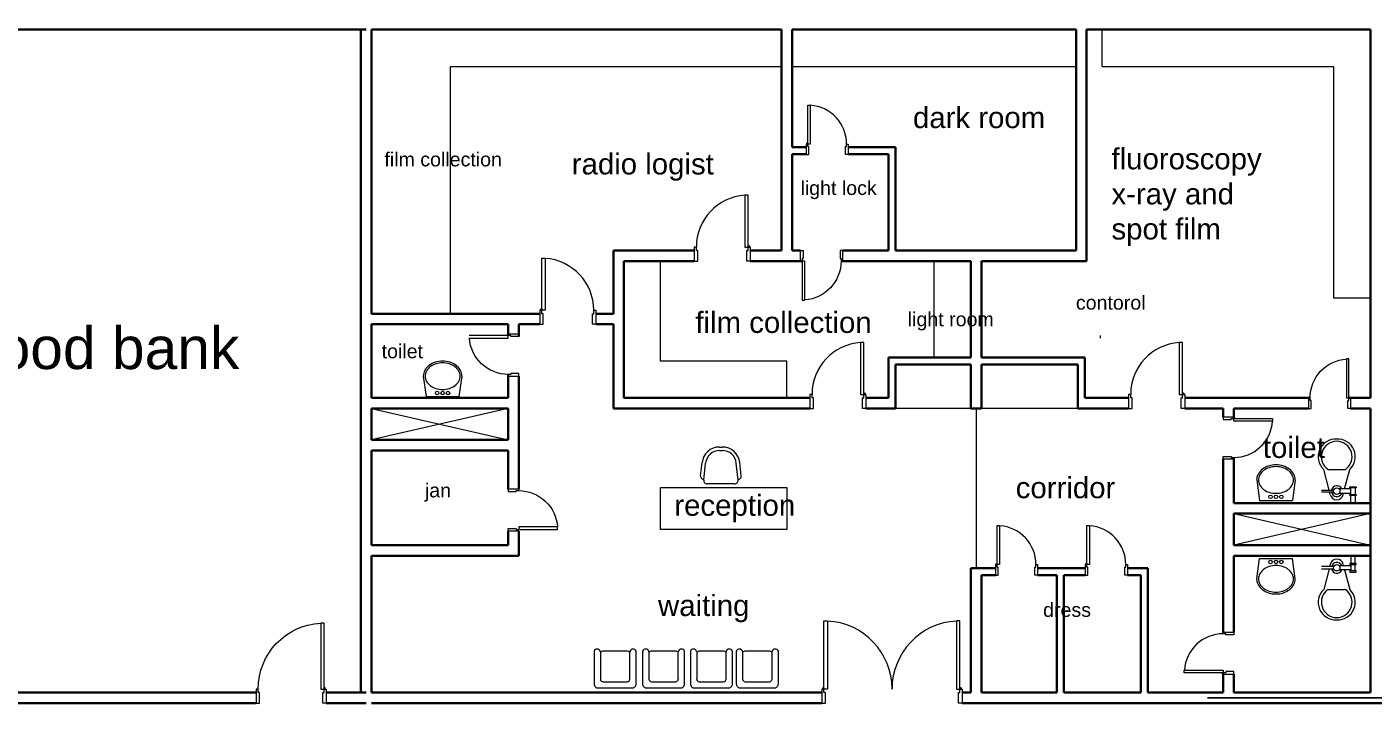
# Model space of a CAD drawing. Extents: x -59 to 582, y -1177 to 100.
# Drawn here: x 260.56 to 279.76, y -30.78 to -21.07 of the extents above; entities that cross this region are included whole.
import ezdxf

# ---------------------------------------------------------------- set-up
doc = ezdxf.new("R2010")
doc.units = 0
doc.header["$LTSCALE"] = 0.15
doc.layers.add('0 sockets', color=252, linetype='Continuous')
doc.layers.add('d1', color=252, linetype='Continuous')
for name, color, linetype, lineweight in [('anal', 252, 'Continuous', 20), ('DOOR', 252, 'Continuous', 20), ('FIXT', 252, 'Continuous', 9), ('FUR', 252, 'Continuous', 9), ('wall', 252, 'Continuous', 30), ('WC', 252, 'Continuous', 9)]:
    doc.layers.add(name, color=color, linetype=linetype, lineweight=lineweight)

# ---------------------------------------------------------------- blocks, each defined once
blk = doc.blocks.new('D100')
at = {"layer": 'DOOR'}
for points in [[(0.03, 0.2), (0.03, 1.14), (0.078, 1.14), (0.078, 0.2)], [(0.03, 0.2), (0, 0.2), (0, 0), (0.05, 0), (0.05, 0.15), (0.03, 0.15)], [(0.97, 0.2), (1, 0.2), (1, 0), (0.95, 0), (0.95, 0.15), (0.97, 0.15)]]:
    blk.add_lwpolyline(points, close=True, dxfattribs=at)
blk.add_circle((0.02, 0.21), 0.01, dxfattribs=at)
blk.add_arc((0.029, 0.2), 0.941, 0.0029, 86.9663, dxfattribs=at)
blk = doc.blocks.new('ARCH')
at = {"layer": 'anal'}
for p, q in [((75.9, 367.2), (75.9, 367.725)), ((66.6, 363.675), (66.6, 367.2)), ((66.6, 367.2), (71.325, 367.2)), ((71.475, 367.2), (75.525, 367.2)), ((75.9, 367.2), (79.2, 367.2)), ((79.2, 367.2), (79.2, 363.9)), ((73.5, 363.05), (73.5, 364.425)), ((79.2, 363.9), (79.725, 363.9)), ((65.475, 362.325), (67.425, 361.875)), ((67.425, 362.325), (65.475, 361.875)), ((74.1, 362.325), (74.1, 360.05)), ((69.6, 361.2), (71.4, 361.2)), ((69.6, 360.6), (69.6, 361.2)), ((71.4, 361.2), (71.4, 360.6)), ((77.775, 360.825), (79.725, 360.375)), ((79.725, 360.825), (77.775, 360.375)), ((71.4, 360.6), (69.6, 360.6)), ((77.4, 358.2), (82.2, 358.2)), ((82.2, 358.2), (77.4, 358.2))]:
    blk.add_line(p, q, dxfattribs=at)
at = {"layer": 'DOOR'}
for p, q in [((71.697, 366.648), (71.733, 366.648)), ((71.697, 366.093), (71.697, 366.648)), ((71.733, 366.648), (71.733, 366.093)), ((71.674, 366.093), (71.674, 365.943)), ((71.697, 366.093), (71.674, 366.093)), ((71.697, 366.056), (71.697, 366.093)), ((71.733, 366.093), (71.697, 366.093)), ((71.712, 366.056), (71.697, 366.056)), ((71.712, 365.943), (71.712, 366.056)), ((72.237, 366.056), (72.252, 366.056)), ((72.237, 365.943), (72.237, 366.056)), ((72.252, 366.056), (72.252, 366.093)), ((72.252, 366.093), (72.274, 366.093)), ((72.274, 366.093), (72.274, 365.943)), ((71.674, 365.943), (71.712, 365.943)), ((72.274, 365.943), (72.237, 365.943)), ((71.597, 364.575), (71.634, 364.575)), ((71.597, 364.425), (71.597, 364.575)), ((71.634, 364.575), (71.634, 364.463)), ((72.159, 364.575), (72.159, 364.463)), ((72.197, 364.575), (72.159, 364.575)), ((72.197, 364.425), (72.197, 364.575)), ((71.619, 364.425), (71.597, 364.425)), ((71.619, 364.463), (71.619, 364.425)), ((71.634, 364.463), (71.619, 364.463)), ((71.619, 364.425), (71.619, 363.87)), ((71.655, 364.425), (71.619, 364.425)), ((71.655, 363.87), (71.655, 364.425)), ((72.159, 364.463), (72.174, 364.463)), ((72.174, 364.463), (72.174, 364.425)), ((72.174, 364.425), (72.197, 364.425)), ((71.619, 363.87), (71.655, 363.87)), ((67.425, 363.364), (66.87, 363.364)), ((66.87, 363.328), (67.425, 363.328)), ((67.425, 363.364), (67.425, 363.386)), ((67.425, 363.386), (67.575, 363.386)), ((67.462, 363.364), (67.425, 363.364)), ((67.425, 363.328), (67.425, 363.364)), ((67.462, 363.349), (67.462, 363.364)), ((67.575, 363.349), (67.462, 363.349)), ((67.575, 363.386), (67.575, 363.349)), ((75.87, 363.364), (75.87, 363.328)), ((79.383, 363.03), (79.383, 362.475)), ((79.419, 363.03), (79.383, 363.03)), ((79.419, 362.475), (79.419, 363.03)), ((67.462, 362.809), (67.425, 362.809)), ((67.425, 362.809), (67.425, 362.786)), ((67.425, 362.786), (67.575, 362.786)), ((67.462, 362.824), (67.462, 362.809)), ((67.575, 362.824), (67.462, 362.824)), ((67.575, 362.786), (67.575, 362.824)), ((78.841, 362.475), (78.841, 362.325)), ((78.864, 362.475), (78.841, 362.475)), ((78.864, 362.437), (78.864, 362.475)), ((78.879, 362.437), (78.864, 362.437)), ((78.879, 362.325), (78.879, 362.437)), ((79.383, 362.475), (79.419, 362.475)), ((79.404, 362.437), (79.419, 362.437)), ((79.404, 362.325), (79.404, 362.437)), ((79.419, 362.437), (79.419, 362.475)), ((79.419, 362.475), (79.441, 362.475)), ((79.441, 362.475), (79.441, 362.325)), ((77.625, 362.202), (77.625, 362.165)), ((77.775, 362.202), (77.625, 362.202)), ((77.737, 362.18), (77.775, 362.18)), ((77.737, 362.165), (77.737, 362.18)), ((77.775, 362.18), (77.775, 362.202)), ((77.775, 362.143), (77.775, 362.18)), ((77.775, 362.18), (78.33, 362.18)), ((78.33, 362.18), (78.33, 362.143)), ((78.841, 362.325), (78.879, 362.325)), ((79.441, 362.325), (79.404, 362.325)), ((77.625, 362.165), (77.737, 362.165)), ((78.33, 362.143), (77.775, 362.143)), ((77.625, 361.64), (77.737, 361.64)), ((77.625, 361.602), (77.625, 361.64)), ((77.775, 361.602), (77.625, 361.602)), ((77.737, 361.64), (77.737, 361.625)), ((77.737, 361.625), (77.775, 361.625)), ((77.775, 361.625), (77.775, 361.602)), ((67.425, 361.176), (67.425, 361.139)), ((67.575, 361.176), (67.425, 361.176)), ((67.425, 361.139), (67.537, 361.139)), ((67.537, 361.154), (67.575, 361.154)), ((67.537, 361.139), (67.537, 361.154)), ((67.575, 361.154), (67.575, 361.176)), ((67.575, 360.635), (67.575, 360.599)), ((68.13, 360.635), (67.575, 360.635)), ((68.13, 360.599), (68.13, 360.635)), ((74.399, 360.655), (74.435, 360.655)), ((74.399, 360.1), (74.399, 360.655)), ((74.435, 360.655), (74.435, 360.1)), ((75.68, 360.655), (75.716, 360.655)), ((75.68, 360.1), (75.68, 360.655)), ((75.716, 360.655), (75.716, 360.1)), ((67.425, 360.576), (67.425, 360.614)), ((67.425, 360.614), (67.537, 360.614)), ((67.575, 360.576), (67.425, 360.576)), ((67.537, 360.614), (67.537, 360.599)), ((67.537, 360.599), (67.575, 360.599)), ((67.575, 360.599), (68.13, 360.599)), ((67.575, 360.599), (67.575, 360.591)), ((74.376, 360.1), (74.376, 359.95)), ((74.399, 360.1), (74.376, 360.1)), ((74.399, 360.062), (74.399, 360.1)), ((74.435, 360.1), (74.399, 360.1)), ((74.414, 360.062), (74.399, 360.062)), ((74.414, 359.95), (74.414, 360.062)), ((74.939, 360.062), (74.954, 360.062)), ((74.939, 359.95), (74.939, 360.062)), ((74.954, 360.062), (74.954, 360.1)), ((74.954, 360.1), (74.976, 360.1)), ((74.976, 360.1), (74.976, 359.95)), ((75.657, 360.1), (75.657, 359.95)), ((75.68, 360.1), (75.657, 360.1)), ((75.68, 360.062), (75.68, 360.1)), ((75.716, 360.1), (75.68, 360.1)), ((75.695, 360.062), (75.68, 360.062)), ((75.695, 359.95), (75.695, 360.062)), ((76.22, 360.062), (76.235, 360.062)), ((76.22, 359.95), (76.22, 360.062)), ((76.235, 360.062), (76.235, 360.1)), ((76.235, 360.1), (76.257, 360.1)), ((76.257, 360.1), (76.257, 359.95)), ((74.376, 359.95), (74.414, 359.95)), ((74.976, 359.95), (74.939, 359.95)), ((75.657, 359.95), (75.695, 359.95)), ((76.257, 359.95), (76.22, 359.95)), ((77.625, 359.135), (77.775, 359.135)), ((77.625, 359.113), (77.625, 359.135)), ((77.662, 359.113), (77.625, 359.113)), ((77.662, 359.098), (77.662, 359.113)), ((77.775, 359.098), (77.662, 359.098)), ((77.775, 359.135), (77.775, 359.098)), ((77.07, 358.594), (77.625, 358.594)), ((77.07, 358.558), (77.07, 358.594)), ((77.625, 358.558), (77.07, 358.558)), ((77.625, 358.594), (77.625, 358.558)), ((77.662, 358.558), (77.625, 358.558)), ((77.625, 358.558), (77.625, 358.535)), ((77.625, 358.535), (77.775, 358.535)), ((77.662, 358.573), (77.662, 358.558)), ((77.775, 358.573), (77.662, 358.573)), ((77.775, 358.535), (77.775, 358.573))]:
    blk.add_line(p, q, dxfattribs=at)
for points in [[(70.849, 364.625), (70.849, 365.365), (70.801, 365.365), (70.801, 364.625)], [(70.109, 364.625), (70.079, 364.625), (70.079, 364.425), (70.129, 364.425), (70.129, 364.575), (70.109, 364.575)], [(70.849, 364.625), (70.879, 364.625), (70.879, 364.425), (70.829, 364.425), (70.829, 364.575), (70.849, 364.575)], [(67.906, 363.725), (67.906, 364.465), (67.954, 364.465), (67.954, 363.725)], [(67.906, 363.725), (67.876, 363.725), (67.876, 363.525), (67.926, 363.525), (67.926, 363.675), (67.906, 363.675)], [(68.646, 363.725), (68.676, 363.725), (68.676, 363.525), (68.626, 363.525), (68.626, 363.675), (68.646, 363.675)], [(72.499, 362.525), (72.499, 363.265), (72.451, 363.265), (72.451, 362.525)], [(77.045, 362.525), (77.045, 363.265), (76.997, 363.265), (76.997, 362.525)], [(71.759, 362.525), (71.729, 362.525), (71.729, 362.325), (71.779, 362.325), (71.779, 362.475), (71.759, 362.475)], [(72.499, 362.525), (72.529, 362.525), (72.529, 362.325), (72.479, 362.325), (72.479, 362.475), (72.499, 362.475)], [(76.305, 362.525), (76.275, 362.525), (76.275, 362.325), (76.325, 362.325), (76.325, 362.475), (76.305, 362.475)], [(77.045, 362.525), (77.075, 362.525), (77.075, 362.325), (77.025, 362.325), (77.025, 362.475), (77.045, 362.475)], [(71.929, 358.325), (71.929, 359.295), (71.979, 359.295), (71.979, 358.325)], [(73.869, 358.325), (73.869, 359.295), (73.819, 359.295), (73.819, 358.325)], [(71.929, 358.325), (71.899, 358.325), (71.899, 358.125), (71.949, 358.125), (71.949, 358.275), (71.929, 358.275)], [(73.869, 358.325), (73.899, 358.325), (73.899, 358.125), (73.849, 358.125), (73.849, 358.275), (73.869, 358.275)]]:
    blk.add_lwpolyline(points, close=True, dxfattribs=at)
for centre in [(70.859, 364.635), (67.896, 363.735), (72.509, 362.535), (77.055, 362.535), (71.919, 358.335), (73.879, 358.335)]:
    blk.add_circle(centre, 0.01, dxfattribs=at)
for centre, radius, start, end in [((70.849, 364.625), 0.74, 93.7231, 180), ((67.906, 363.725), 0.74, 0, 86.2769), ((72.499, 362.525), 0.74, 93.7231, 180), ((77.045, 362.525), 0.74, 93.7231, 180), ((71.929, 358.325), 0.971, 0, 87.0492), ((73.871, 358.325), 0.971, 92.9508, 180)]:
    blk.add_arc(centre, radius, start, end, dxfattribs=at)
for centre, major_axis, start_param, end_param in [((71.697, 366.093), (0.392, 0.392), 5.497787, 7.003603), ((71.689, 366.101), (0.0053, 0.0053), 5.497787, 11.780972), ((77.782, 362.187), (0.0053, 0.0053), 3.926991, 10.210176), ((77.775, 362.18), (-0.392, 0.392), 2.356194, 3.86201), ((74.399, 360.1), (-0.392, 0.392), 3.926991, 5.432806), ((75.68, 360.1), (-0.392, 0.392), 3.926991, 5.432806), ((74.391, 360.107), (0.0053, 0.0053), 5.497787, 11.780972), ((75.672, 360.107), (0.0053, 0.0053), 5.497787, 11.780972), ((77.625, 358.558), (-0.392, 0.392), -0.785398, 0.720417), ((77.617, 358.55), (0.0053, 0.0053), 0.785398, 7.068583)]:
    blk.add_ellipse(centre, major_axis=major_axis, ratio=1, start_param=start_param, end_param=end_param, dxfattribs=at)
at = {"layer": 'DOOR', "extrusion": (0, 0, -1)}
for centre, major_axis, start_param, end_param in [((71.612, 364.418), (-0.0053, 0.0053), 2.356194490190417, 8.639379797370003), ((71.619, 364.425), (-0.392, 0.392), 2.356194, 3.86201), ((67.425, 363.364), (0.392, 0.392), 2.356194, 3.86201), ((67.417, 363.371), (-0.0053, 0.0053), 3.926991, 10.210176), ((79.419, 362.475), (-0.392, 0.392), 5.497787, 7.003603), ((79.426, 362.482), (-0.0053, 0.0053), 5.497787, 11.780972), ((67.575, 360.599), (0.392, 0.392), -0.785398, 0.720417), ((67.582, 360.591), (-0.0053, 0.0053), 5.497787, 7.068583)]:
    blk.add_ellipse(centre, major_axis=major_axis, ratio=1, start_param=start_param, end_param=end_param, dxfattribs=at)
at = {"layer": 'FIXT'}
for p, q in [((69.6, 363), (69.6, 364.425)), ((71.4, 363), (69.6, 363)), ((71.4, 362.475), (71.4, 363)), ((66.214, 362.785), (66.255, 362.494)), ((66.764, 362.785), (66.723, 362.494)), ((66.255, 362.494), (66.723, 362.494)), ((75.55, 362.325), (72.95, 362.325)), ((78.102, 361.305), (78.143, 361.014)), ((78.652, 361.305), (78.611, 361.014)), ((78.143, 361.014), (78.611, 361.014)), ((78.102, 359.895), (78.143, 360.186)), ((78.143, 360.186), (78.611, 360.186)), ((78.652, 359.895), (78.611, 360.186))]:
    blk.add_line(p, q, dxfattribs=at)
for centre in [(66.412, 362.544), (66.489, 362.544), (66.567, 362.544), (78.299, 361.064), (78.377, 361.064), (78.454, 361.064), (78.299, 360.136), (78.377, 360.136), (78.454, 360.136)]:
    blk.add_circle(centre, 0.025, dxfattribs=at)
for centre, radius, start, end in [((66.435, 362.758), 0.228, 127.2098, 151.387), ((66.468, 362.714), 0.282, 107.4592, 127.2098), ((66.468, 362.714), 0.257, 107.4592, 127.2098), ((66.489, 362.647), 0.353, 90, 107.4592), ((66.489, 362.647), 0.328, 90, 107.4592), ((66.489, 362.647), 0.353, 72.5408, 90), ((66.489, 362.647), 0.328, 72.5408, 90), ((66.511, 362.714), 0.257, 52.7902, 72.5408), ((66.511, 362.714), 0.282, 52.7902, 72.5408), ((66.543, 362.758), 0.228, 28.613, 52.7902), ((66.385, 362.785), 0.171, 151.387, 180), ((66.385, 362.785), 0.146, 151.387, 180), ((66.385, 362.785), 0.146, 180, 208.613), ((66.435, 362.758), 0.203, 127.2098, 151.387), ((66.543, 362.758), 0.203, 28.613, 52.7902), ((66.594, 362.785), 0.146, 0, 28.613), ((66.594, 362.785), 0.146, 331.387, 360), ((66.594, 362.785), 0.171, 0, 28.613), ((66.435, 362.812), 0.203, 208.613, 232.7902), ((66.468, 362.855), 0.257, 232.7902, 252.5408), ((66.489, 362.923), 0.328, 252.5408, 270), ((66.489, 362.923), 0.328, 270, 287.4592), ((66.511, 362.855), 0.257, 287.4592, 307.2098), ((66.543, 362.812), 0.203, 307.2098, 331.387), ((78.323, 361.278), 0.228, 127.2098, 151.387), ((78.323, 361.278), 0.203, 127.2098, 151.387), ((78.355, 361.234), 0.282, 107.4592, 127.2098), ((78.355, 361.234), 0.257, 107.4592, 127.2098), ((78.377, 361.167), 0.353, 90, 107.4592), ((78.377, 361.167), 0.328, 90, 107.4592), ((78.377, 361.167), 0.353, 72.5408, 90), ((78.377, 361.167), 0.328, 72.5408, 90), ((78.398, 361.234), 0.257, 52.7902, 72.5408), ((78.398, 361.234), 0.282, 52.7902, 72.5408), ((78.431, 361.278), 0.203, 28.613, 52.7902), ((78.431, 361.278), 0.228, 28.613, 52.7902), ((78.272, 361.305), 0.171, 151.387, 180), ((78.272, 361.305), 0.146, 151.387, 180), ((78.272, 361.305), 0.146, 180, 208.613), ((78.323, 361.332), 0.203, 208.613, 232.7902), ((78.431, 361.332), 0.203, 307.2098, 331.387), ((78.481, 361.305), 0.146, 0, 28.613), ((78.481, 361.305), 0.146, 331.387, 360), ((78.481, 361.305), 0.171, 0, 28.613), ((78.355, 361.375), 0.257, 232.7902, 252.5408), ((78.377, 361.443), 0.328, 252.5408, 270), ((78.377, 361.443), 0.328, 270, 287.4592), ((78.398, 361.375), 0.257, 287.4592, 307.2098), ((78.355, 359.825), 0.257, 107.4592, 127.2098), ((78.377, 359.757), 0.328, 90, 107.4592), ((78.377, 359.757), 0.328, 72.5408, 90), ((78.398, 359.825), 0.257, 52.7902, 72.5408), ((78.272, 359.895), 0.171, 180, 208.613), ((78.272, 359.895), 0.146, 151.387, 180), ((78.272, 359.895), 0.146, 180, 208.613), ((78.323, 359.868), 0.203, 127.2098, 151.387), ((78.431, 359.868), 0.203, 28.613, 52.7902), ((78.481, 359.895), 0.146, 0, 28.613), ((78.481, 359.895), 0.146, 331.387, 360), ((78.481, 359.895), 0.171, 331.387, 360), ((78.323, 359.922), 0.228, 208.613, 232.7902), ((78.323, 359.922), 0.203, 208.613, 232.7902), ((78.355, 359.966), 0.282, 232.7902, 252.5408), ((78.355, 359.966), 0.257, 232.7902, 252.5408), ((78.377, 360.033), 0.353, 252.5408, 270), ((78.377, 360.033), 0.328, 252.5408, 270), ((78.377, 360.033), 0.328, 270, 287.4592), ((78.377, 360.033), 0.353, 270, 287.4592), ((78.398, 359.966), 0.257, 287.4592, 307.2098), ((78.398, 359.966), 0.282, 287.4592, 307.2098), ((78.431, 359.922), 0.203, 307.2098, 331.387), ((78.431, 359.922), 0.228, 307.2098, 331.387)]:
    blk.add_arc(centre, radius, start, end, dxfattribs=at)
at = {"layer": 'FUR'}
for p, q in [((70.439, 361.775), (70.48, 361.775)), ((70.439, 361.725), (70.48, 361.725)), ((70.17, 361.365), (70.19, 361.552)), ((70.214, 361.304), (70.24, 361.546)), ((70.705, 361.304), (70.678, 361.546)), ((70.748, 361.365), (70.728, 361.552)), ((70.655, 361.25), (70.264, 361.25)), ((68.65, 358.865), (68.65, 358.4)), ((68.74, 358.863), (68.74, 358.467)), ((69.115, 358.865), (68.785, 358.865)), ((69.16, 358.467), (69.16, 358.863)), ((69.25, 358.4), (69.25, 358.865)), ((69.342, 358.865), (69.342, 358.4)), ((69.432, 358.863), (69.432, 358.467)), ((69.807, 358.865), (69.477, 358.865)), ((69.852, 358.467), (69.852, 358.863)), ((69.942, 358.4), (69.942, 358.865)), ((70.024, 358.865), (70.024, 358.4)), ((70.114, 358.863), (70.114, 358.467)), ((70.489, 358.865), (70.159, 358.865)), ((70.534, 358.467), (70.534, 358.863)), ((70.624, 358.4), (70.624, 358.865)), ((70.679, 358.865), (70.679, 358.4)), ((70.769, 358.863), (70.769, 358.467)), ((71.144, 358.865), (70.814, 358.865)), ((71.189, 358.467), (71.189, 358.863)), ((71.279, 358.4), (71.279, 358.865)), ((68.71, 358.34), (69.19, 358.34)), ((68.778, 358.43), (69.123, 358.43)), ((69.402, 358.34), (69.882, 358.34)), ((69.47, 358.43), (69.815, 358.43)), ((70.084, 358.34), (70.564, 358.34)), ((70.151, 358.43), (70.496, 358.43)), ((70.739, 358.34), (71.219, 358.34)), ((70.807, 358.43), (71.152, 358.43))]:
    blk.add_line(p, q, dxfattribs=at)
for centre, radius, start, end in [((70.439, 361.525), 0.25, 90, 173.857), ((70.439, 361.525), 0.2, 90, 173.857), ((70.48, 361.525), 0.25, 6.143, 90), ((70.48, 361.525), 0.2, 6.143, 90), ((70.22, 361.36), 0.05, 173.857, 270), ((70.264, 361.3), 0.05, 175.0303, 270), ((70.655, 361.3), 0.05, 270, 4.9697), ((70.699, 361.36), 0.05, 270, 6.143)]:
    blk.add_arc(centre, radius, start, end, dxfattribs=at)
for centre, major_axis, start_param, end_param in [((68.695, 358.847), (-0.0339, 0.0339), 4.256093, 6.69338), ((68.785, 358.805), (-0.0424, 0.0424), -0.785398, 0.062664), ((69.115, 358.805), (0.0424, 0.0424), 6.220521, 7.068583), ((69.206, 358.847), (0.0339, 0.0339), 5.87299, 8.310278), ((69.387, 358.847), (-0.0339, 0.0339), 4.256093, 6.69338), ((69.477, 358.805), (-0.0424, 0.0424), -0.785398, 0.062664), ((69.807, 358.805), (0.0424, 0.0424), 6.220521, 7.068583), ((69.897, 358.847), (0.0339, 0.0339), 5.87299, 8.310278), ((70.068, 358.847), (-0.0339, 0.0339), 4.256093, 6.69338), ((70.159, 358.805), (-0.0424, 0.0424), -0.785398, 0.062664), ((70.489, 358.805), (0.0424, 0.0424), 6.220521, 7.068583), ((70.579, 358.847), (0.0339, 0.0339), 5.87299, 8.310278), ((70.724, 358.847), (-0.0339, 0.0339), 4.256093, 6.69338), ((70.814, 358.805), (-0.0424, 0.0424), -0.785398, 0.062664), ((71.144, 358.805), (0.0424, 0.0424), 6.220521, 7.068583), ((71.235, 358.847), (0.0339, 0.0339), 5.87299, 8.310278), ((68.71, 358.4), (0.0424, 0.0424), 2.356194, 3.926991), ((68.778, 358.467), (0.0265, 0.0265), 2.356194, 3.926991), ((69.123, 358.467), (-0.0265, 0.0265), 2.356194, 3.926991), ((69.19, 358.4), (-0.0424, 0.0424), 2.356194, 3.926991), ((69.402, 358.4), (0.0424, 0.0424), 2.356194, 3.926991), ((69.47, 358.467), (0.0265, 0.0265), 2.356194, 3.926991), ((69.815, 358.467), (-0.0265, 0.0265), 2.356194, 3.926991), ((69.882, 358.4), (-0.0424, 0.0424), 2.356194, 3.926991), ((70.084, 358.4), (0.0424, 0.0424), 2.356194, 3.926991), ((70.151, 358.467), (0.0265, 0.0265), 2.356194, 3.926991), ((70.496, 358.467), (-0.0265, 0.0265), 2.356194, 3.926991), ((70.564, 358.4), (-0.0424, 0.0424), 2.356194, 3.926991), ((70.739, 358.4), (0.0424, 0.0424), 2.356194, 3.926991), ((70.807, 358.467), (0.0265, 0.0265), 2.356194, 3.926991), ((71.152, 358.467), (-0.0265, 0.0265), 2.356194, 3.926991), ((71.219, 358.4), (-0.0424, 0.0424), 2.356194, 3.926991)]:
    blk.add_ellipse(centre, major_axis=major_axis, ratio=1, start_param=start_param, end_param=end_param, dxfattribs=at)
at = {"layer": 'wall'}
for p, q in [((55.875, 367.725), (65.4, 367.725)), ((65.325, 367.725), (65.325, 358.275)), ((65.475, 367.725), (71.325, 367.725)), ((65.475, 367.725), (65.475, 363.675)), ((71.325, 367.725), (71.325, 364.575)), ((71.475, 367.725), (75.525, 367.725)), ((71.475, 367.725), (71.475, 366.05)), ((75.525, 367.725), (75.525, 364.575)), ((77.925, 367.725), (75.675, 367.725)), ((75.675, 367.725), (79.725, 367.725)), ((75.675, 367.725), (75.675, 364.425)), ((79.725, 367.725), (77.925, 367.725)), ((79.725, 367.725), (79.725, 362.475)), ((71.674, 366.05), (71.475, 366.05)), ((72.95, 366.05), (72.274, 366.05)), ((72.95, 364.575), (72.95, 366.05)), ((71.475, 365.95), (71.475, 364.575)), ((71.674, 365.95), (71.475, 365.95)), ((72.85, 365.95), (72.274, 365.95)), ((72.85, 364.575), (72.85, 365.95)), ((68.925, 364.575), (68.925, 363.675)), ((70.079, 364.575), (68.925, 364.575)), ((71.325, 364.575), (70.879, 364.575)), ((71.597, 364.575), (71.475, 364.575)), ((72.85, 364.575), (72.197, 364.575)), ((75.525, 364.575), (72.95, 364.575)), ((69.075, 364.425), (69.075, 362.475)), ((70.079, 364.425), (69.075, 364.425)), ((71.4, 364.425), (70.879, 364.425)), ((71.61, 364.425), (71.4, 364.425)), ((74.025, 364.425), (72.174, 364.425)), ((74.025, 364.425), (74.025, 363.05)), ((75.675, 364.425), (74.175, 364.425)), ((74.175, 364.425), (74.175, 363.05)), ((67.876, 363.675), (65.475, 363.675)), ((67.425, 363.525), (65.475, 363.525)), ((65.475, 363.525), (65.475, 362.475)), ((67.425, 363.525), (67.425, 363.371)), ((67.876, 363.525), (67.575, 363.525)), ((67.575, 363.525), (67.575, 363.349)), ((68.925, 363.675), (68.676, 363.675)), ((68.925, 363.525), (68.676, 363.525)), ((68.925, 363.525), (68.925, 362.325)), ((72.85, 363.05), (72.85, 362.475)), ((74.025, 363.05), (72.85, 363.05)), ((72.95, 362.95), (72.95, 362.325)), ((74.025, 362.95), (72.95, 362.95)), ((74.025, 362.95), (74.025, 362.325)), ((74.175, 363.05), (75.65, 363.05)), ((74.175, 362.95), (75.55, 362.95)), ((74.175, 362.95), (74.175, 362.325)), ((75.55, 362.95), (75.55, 362.325)), ((75.65, 363.05), (75.65, 362.475)), ((67.425, 362.809), (67.425, 362.475)), ((67.575, 362.786), (67.575, 361.176)), ((65.475, 362.475), (67.425, 362.475)), ((69.075, 362.475), (71.729, 362.475)), ((72.529, 362.475), (72.85, 362.475)), ((76.275, 362.475), (75.65, 362.475)), ((78.863, 362.475), (77.075, 362.475)), ((79.725, 362.475), (79.425, 362.475)), ((65.475, 362.325), (67.425, 362.325)), ((65.475, 362.325), (65.475, 361.875)), ((67.425, 362.325), (67.425, 361.875)), ((68.925, 362.325), (71.729, 362.325)), ((72.529, 362.325), (72.95, 362.325)), ((74.175, 362.325), (74.025, 362.325)), ((76.275, 362.325), (75.55, 362.325)), ((77.625, 362.325), (77.075, 362.325)), ((77.625, 362.325), (77.625, 362.202)), ((78.841, 362.325), (77.775, 362.325)), ((77.775, 362.325), (77.775, 362.187)), ((79.725, 362.325), (79.441, 362.325)), ((79.725, 362.325), (79.725, 358.275)), ((65.475, 361.875), (67.425, 361.875)), ((79.725, 360.3), (79.725, 361.875)), ((65.475, 361.725), (67.425, 361.725)), ((65.475, 361.725), (65.475, 360.375)), ((67.425, 361.725), (67.425, 361.176)), ((77.625, 361.602), (77.625, 359.113)), ((77.775, 361.625), (77.775, 360.975)), ((79.725, 360.975), (77.775, 360.975)), ((79.725, 360.825), (77.775, 360.825)), ((77.775, 360.825), (77.775, 360.375)), ((67.425, 360.576), (67.425, 360.375)), ((67.575, 360.576), (67.575, 360.225)), ((67.425, 360.375), (65.475, 360.375)), ((79.725, 360.375), (77.775, 360.375)), ((67.575, 360.225), (65.475, 360.225)), ((65.475, 360.225), (65.475, 358.275)), ((79.725, 360.225), (77.775, 360.225)), ((77.775, 360.225), (77.775, 359.135)), ((74.377, 360.05), (74.025, 360.05)), ((74.025, 360.05), (74.025, 358.275)), ((74.175, 359.95), (74.376, 359.95)), ((74.175, 359.95), (74.175, 358.275)), ((75.657, 360.05), (74.976, 360.05)), ((75.25, 359.95), (74.976, 359.95)), ((75.25, 358.275), (75.25, 359.95)), ((75.35, 359.95), (75.657, 359.95)), ((75.35, 358.275), (75.35, 359.95)), ((76.55, 360.05), (76.257, 360.05)), ((76.45, 359.95), (76.257, 359.95)), ((76.45, 358.275), (76.45, 359.95)), ((76.55, 358.275), (76.55, 360.05)), ((77.625, 358.55), (77.625, 358.275)), ((77.775, 358.275), (77.775, 358.535)), ((63.829, 358.275), (55.875, 358.275)), ((65.4, 358.275), (64.829, 358.275)), ((71.899, 358.275), (65.475, 358.275)), ((74.025, 358.275), (73.899, 358.275)), ((75.25, 358.275), (74.175, 358.275)), ((76.45, 358.275), (75.35, 358.275)), ((77.625, 358.275), (76.55, 358.275)), ((79.725, 358.275), (77.775, 358.275)), ((63.829, 358.125), (55.725, 358.125)), ((65.4, 358.125), (64.829, 358.125)), ((71.899, 358.125), (65.475, 358.125)), ((80.4, 358.125), (73.899, 358.125))]:
    blk.add_line(p, q, dxfattribs=at)
at = {"layer": 'WC'}
for p, q in [((79.135, 361.162), (79.059, 361.455)), ((79.12, 361.455), (79.368, 361.455)), ((79.357, 361.177), (79.429, 361.455)), ((79.429, 361.208), (79.522, 361.208)), ((79.429, 361.192), (79.429, 361.208)), ((79.522, 361.208), (79.522, 361.192)), ((79.028, 361.161), (79.201, 361.161)), ((79.201, 361.13), (79.028, 361.13)), ((79.151, 361.099), (79.143, 361.131)), ((79.278, 361.115), (79.445, 361.115)), ((79.445, 361.177), (79.279, 361.177)), ((79.337, 361.099), (79.341, 361.115)), ((79.522, 361.192), (79.429, 361.192)), ((79.429, 361.084), (79.429, 361.099)), ((79.429, 361.099), (79.522, 361.099)), ((79.522, 361.084), (79.429, 361.084)), ((79.445, 361.099), (79.445, 361.192)), ((79.445, 360.976), (79.445, 361.084)), ((79.507, 361.192), (79.507, 361.099)), ((79.507, 361.084), (79.507, 360.976)), ((79.522, 361.099), (79.522, 361.084)), ((79.201, 360.07), (79.028, 360.07)), ((79.151, 360.101), (79.143, 360.069)), ((79.278, 360.085), (79.445, 360.085)), ((79.337, 360.101), (79.341, 360.085)), ((79.522, 360.116), (79.429, 360.116)), ((79.429, 360.116), (79.429, 360.101)), ((79.429, 360.101), (79.522, 360.101)), ((79.445, 360.224), (79.445, 360.116)), ((79.445, 360.101), (79.445, 360.008)), ((79.507, 360.116), (79.507, 360.224)), ((79.507, 360.008), (79.507, 360.101)), ((79.522, 360.101), (79.522, 360.116)), ((79.028, 360.039), (79.201, 360.039)), ((79.135, 360.038), (79.059, 359.745)), ((79.445, 360.023), (79.279, 360.023)), ((79.357, 360.023), (79.429, 359.745)), ((79.429, 360.008), (79.429, 359.992)), ((79.522, 360.008), (79.429, 360.008)), ((79.429, 359.992), (79.522, 359.992)), ((79.522, 359.992), (79.522, 360.008)), ((79.12, 359.745), (79.368, 359.745))]:
    blk.add_line(p, q, dxfattribs=at)
for centre in [(79.244, 361.146), (79.244, 360.054)]:
    blk.add_circle(centre, 0.0463, dxfattribs=at)
for centre, radius, start, end in [((79.229, 361.638), 0.25, 86.62, 226.9828), ((79.245, 361.636), 0.22, 90.3, 235.4946), ((79.259, 361.638), 0.25, 313.0172, 93.38), ((79.243, 361.636), 0.22, 304.5054, 89.7), ((79.244, 361.146), 0.0772, 23.4137, 168.1237), ((79.244, 361.116), 0.0942, 190.3889, 349.6111), ((79.244, 361.146), 0.0772, 191.423, 337.1495), ((79.244, 360.084), 0.0942, 10.3889, 169.6111), ((79.244, 360.054), 0.0772, 22.8505, 168.577), ((79.244, 360.054), 0.0772, 191.8763, 336.5863), ((79.229, 359.562), 0.25, 133.0172, 273.38), ((79.245, 359.564), 0.22, 124.5054, 269.7), ((79.259, 359.562), 0.25, 266.62, 46.9828), ((79.243, 359.564), 0.22, 270.3, 55.4946)]:
    blk.add_arc(centre, radius, start, end, dxfattribs=at)
at = {"layer": 'DOOR', "xscale": -1}
blk.add_blockref('D100', (64.829, 358.125), dxfattribs=at)
at = {"layer": 'd1', "attachment_point": 1}
for s, insert, char_height, width in [('{\\fArial|b0|i0|c0|p34;dark room}', (73.199, 366.621), 0.3, 2.4256), ('{\\fArial|b0|i0|c0|p34;fluoroscopy x-ray and spot film}', (76.031, 366.033), 0.3, 2.4256), ('{\\fArial|b0|i0|c0|p34;film collection}', (65.659, 365.975), 0.2, 2.4256), ('{\\fArial|b0|i0|c0|p34;radio logist}', (68.332, 365.96), 0.3, 2.4256), ('{\\fArial|b0|i0|c0|p34;light lock}', (71.595, 365.567), 0.2, 2.4256), ('{\\fArial|b0|i0|c0|p34;contorol}', (75.523, 363.933), 0.2, 2.4256), ('{\\fArial|b0|i0|c0|p34;film collection}', (70.095, 363.701), 0.3, 2.4256), ('{\\fArial|b0|i0|c0|p34;light room}', (73.125, 363.696), 0.2, 2.4256), ('{\\fArial|b0|i0|c0|p34;blood bank}', (59.489, 363.486), 0.6, 4.4721), ('{\\fArial|b0|i0|c0|p34;toilet}', (65.62, 363.24), 0.2, 2.4256), ('{\\fArial|b0|i0|c0|p34;toilet}', (78.19, 361.919), 0.3, 2.4256), ('{\\fArial|b0|i0|c0|p34;jan}', (66.237, 361.257), 0.2, 2.4256), ('{\\fArial|b0|i0|c0|p34;corridor}', (74.665, 361.345), 0.3, 2.4256), ('{\\fArial|b0|i0|c0|p34;reception}', (69.795, 361.094), 0.3, 2.4256), ('{\\fArial|b0|i0|c0|p34;waiting}', (69.562, 359.666), 0.3, 2.4256), ('{\\fArial|b0|i0|c0|p34;dress}', (75.056, 359.554), 0.2, 2.4256)]:
    blk.add_mtext(s, dxfattribs=dict(at, insert=insert, char_height=char_height, width=width))
blk = doc.blocks.new('EE')
at = {"layer": '0 sockets'}
h = blk.add_hatch(color=6, dxfattribs=at)
h.dxf.hatch_style = 1
h.paths.add_polyline_path([(582.394, 81.841), (-59.115, 81.841), (-59.115, -114.582), (582.394, -114.582)])
h.paths.add_polyline_path([(577.394, 76.841), (577.394, -109.582), (-54.115, -109.582), (-54.115, 76.841)], flags=16)
h.paths.add_polyline_path([(408.026, -15.139, -1), (406.517, -15.139, -1)], flags=0)
h.paths.add_polyline_path([(457.783, -31.119, 0.414214), (457.683, -31.019), (444.311, -31.019, 0.414214), (444.211, -31.119), (444.211, -48.447), (415.834, -48.447), (415.834, -19.483), (417.425, -19.483, 0.414214), (417.525, -19.383), (417.525, -15.239, 0.414214), (417.425, -15.139), (407.274, -15.139), (407.271, -15.893), (407.271, -15.139), (417.525, -15.139), (417.525, -19.483), (415.934, -19.483, 0.414214), (415.834, -19.583), (415.834, -48.347, 0.414214), (415.934, -48.447), (444.111, -48.447, 0.414214), (444.211, -48.347), (444.211, -31.019), (457.783, -31.019)], flags=0)
h.paths.add_polyline_path([(244.611, -46.068), (244.611, -46.014), (244.523, -46.014, -0.279526)], flags=0)
h.paths.add_polyline_path([(404.69, 26.947), (525.035, 26.947), (525.035, 46.285), (404.69, 46.285)], flags=8)
h.paths.add_polyline_path([(202.644, 24.078), (289.319, 24.078), (289.319, 38.411), (202.644, 38.411)], flags=8)
h.paths.add_polyline_path([(30.92, 26.429), (112.59, 26.429), (112.59, 40.761), (30.92, 40.761)], flags=8)
h.paths.add_polyline_path([(441.881, -10.206), (442.216, -10.206), (442.216, -9.756), (441.881, -9.756)], flags=8)
h.paths.add_polyline_path([(422.272, -10.246), (422.622, -10.246), (422.622, -9.796), (422.272, -9.796)], flags=8)
h.paths.add_polyline_path([(406.509, -14.41), (406.859, -14.41), (406.859, -13.96), (406.509, -13.96)], flags=8)
h.paths.add_polyline_path([(406.21, -35.713), (406.546, -35.713), (406.546, -35.263), (406.21, -35.263)], flags=8)
h.paths.add_polyline_path([(422.841, -60.607), (423.191, -60.607), (423.191, -60.157), (422.841, -60.157)], flags=8)
h.paths.add_polyline_path([(442.391, -60.84), (442.755, -60.84), (442.755, -60.39), (442.391, -60.39)], flags=8)
h.paths.add_polyline_path([(456.844, -54.1), (457.194, -54.1), (457.194, -53.65), (456.844, -53.65)], flags=8)
h.paths.add_polyline_path([(470.858, -50.81), (471.208, -50.81), (471.208, -50.36), (470.858, -50.36)], flags=8)
h.paths.add_polyline_path([(490.123, -50.756), (490.345, -50.756), (490.345, -50.306), (490.123, -50.306)], flags=8)
h.paths.add_polyline_path([(225.509, -20.343), (226.134, -20.343), (226.134, -20.118), (225.509, -20.118)], flags=8)
h.paths.add_polyline_path([(233.7, -19.938), (234.325, -19.938), (234.325, -19.713), (233.7, -19.713)], flags=8)
h.paths.add_polyline_path([(241.875, -19.552), (242.5, -19.552), (242.5, -19.327), (241.875, -19.327)], flags=8)
h.paths.add_polyline_path([(245.171, -24.632), (245.796, -24.632), (245.796, -24.407), (245.171, -24.407)], flags=8)
h.paths.add_polyline_path([(247.813, -19.255), (248.438, -19.255), (248.438, -19.03), (247.813, -19.03)], flags=8)
h.paths.add_polyline_path([(249.648, -13.387), (250.273, -13.387), (250.273, -13.162), (249.648, -13.162)], flags=8)
h.paths.add_polyline_path([(257.323, -15.794), (257.948, -15.794), (257.948, -15.569), (257.323, -15.569)], flags=8)
h.paths.add_polyline_path([(257.582, -13.183), (258.157, -13.183), (258.157, -12.958), (257.582, -12.958)], flags=8)
h.paths.add_polyline_path([(264.064, -13.101), (264.664, -13.101), (264.664, -12.876), (264.064, -12.876)], flags=8)
h.paths.add_polyline_path([(288.789, -40.902), (289.364, -40.902), (289.364, -40.677), (288.789, -40.677)], flags=8)
h.paths.add_polyline_path([(280.687, -41.005), (281.262, -41.005), (281.262, -40.78), (280.687, -40.78)], flags=8)
h.paths.add_polyline_path([(270.864, -40.875), (271.439, -40.875), (271.439, -40.65), (270.864, -40.65)], flags=8)
h.paths.add_polyline_path([(261.434, -40.771), (262.009, -40.771), (262.009, -40.546), (261.434, -40.546)], flags=8)
h.paths.add_polyline_path([(254.764, -40.853), (255.339, -40.853), (255.339, -40.628), (254.764, -40.628)], flags=8)
h.paths.add_polyline_path([(247.008, -40.845), (247.583, -40.845), (247.583, -40.62), (247.008, -40.62)], flags=8)
h.paths.add_polyline_path([(245.852, -36.479), (246.427, -36.479), (246.427, -36.254), (245.852, -36.254)], flags=8)
h.paths.add_polyline_path([(243.934, -41.639), (244.509, -41.639), (244.509, -41.414), (243.934, -41.414)], flags=8)
h.paths.add_polyline_path([(245.534, -46.587), (246.059, -46.587), (246.059, -46.362), (245.534, -46.362)], flags=8)
h.paths.add_polyline_path([(245.361, -51.832), (245.911, -51.832), (245.911, -51.607), (245.361, -51.607)], flags=8)
h.paths.add_polyline_path([(239.721, -52.272), (240.321, -52.272), (240.321, -52.047), (239.721, -52.047)], flags=8)
h.paths.add_polyline_path([(232.069, -52.917), (232.669, -52.917), (232.669, -52.692), (232.069, -52.692)], flags=8)
h.paths.add_polyline_path([(225.559, -53.646), (226.159, -53.646), (226.159, -53.421), (225.559, -53.421)], flags=8)
h.paths.add_polyline_path([(227.614, -48.128), (228.214, -48.128), (228.214, -47.903), (227.614, -47.903)], flags=8)
h.paths.add_polyline_path([(219.528, -49.489), (220.128, -49.489), (220.128, -49.264), (219.528, -49.264)], flags=8)
h.paths.add_polyline_path([(217.77, -44.284), (218.37, -44.284), (218.37, -44.059), (217.77, -44.059)], flags=8)
h.paths.add_polyline_path([(216.443, -34.713), (217.043, -34.713), (217.043, -34.488), (216.443, -34.488)], flags=8)
h.paths.add_polyline_path([(216.799, -27.091), (217.399, -27.091), (217.399, -26.866), (216.799, -26.866)], flags=8)
h.paths.add_polyline_path([(216.729, -21.755), (217.279, -21.755), (217.279, -21.53), (216.729, -21.53)], flags=8)
h.paths.add_polyline_path([(84.862, -42.445), (85.387, -42.445), (85.387, -42.22), (84.862, -42.22)], flags=8)
h.paths.add_polyline_path([(82.46, -48.761), (83.01, -48.761), (83.01, -48.536), (82.46, -48.536)], flags=8)
h.paths.add_polyline_path([(78.417, -48.71), (78.942, -48.71), (78.942, -48.485), (78.417, -48.485)], flags=8)
h.paths.add_polyline_path([(75.547, -42.452), (76.072, -42.452), (76.072, -42.227), (75.547, -42.227)], flags=8)
h.paths.add_polyline_path([(74.019, -42.418), (74.544, -42.418), (74.544, -42.193), (74.019, -42.193)], flags=8)
h.paths.add_polyline_path([(72.86, -48.761), (73.385, -48.761), (73.385, -48.536), (72.86, -48.536)], flags=8)
h.paths.add_polyline_path([(68.651, -48.707), (69.176, -48.707), (69.176, -48.482), (68.651, -48.482)], flags=8)
h.paths.add_polyline_path([(69.271, -42.456), (69.796, -42.456), (69.796, -42.231), (69.271, -42.231)], flags=8)
h.paths.add_polyline_path([(65.66, -42.443), (66.185, -42.443), (66.185, -42.218), (65.66, -42.218)], flags=8)
h.paths.add_polyline_path([(63.354, -48.708), (63.879, -48.708), (63.879, -48.483), (63.354, -48.483)], flags=8)
h.paths.add_polyline_path([(58.957, -48.718), (59.432, -48.718), (59.432, -48.493), (58.957, -48.493)], flags=8)
h.paths.add_polyline_path([(56.584, -43.041), (57.084, -43.041), (57.084, -42.816), (56.584, -42.816)], flags=8)
h.paths.add_polyline_path([(55.215, -39.312), (55.765, -39.312), (55.765, -39.087), (55.215, -39.087)], flags=8)
h.paths.add_polyline_path([(47.25, -39.118), (47.8, -39.118), (47.8, -38.893), (47.25, -38.893)], flags=8)
h.paths.add_polyline_path([(36.681, -56.177), (37.231, -56.177), (37.231, -55.952), (36.681, -55.952)], flags=8)
h.paths.add_polyline_path([(28.093, -56.08), (28.643, -56.08), (28.643, -55.855), (28.093, -55.855)], flags=8)
h.paths.add_polyline_path([(11.224, -49.617), (11.774, -49.617), (11.774, -49.392), (11.224, -49.392)], flags=8)
h.paths.add_polyline_path([(15.154, -39.272), (15.704, -39.272), (15.704, -39.047), (15.154, -39.047)], flags=8)
h.paths.add_polyline_path([(15.215, -30.394), (15.765, -30.394), (15.765, -30.169), (15.215, -30.169)], flags=8)
h.paths.add_polyline_path([(12.584, -22.24), (13.134, -22.24), (13.134, -22.015), (12.584, -22.015)], flags=8)
h.paths.add_polyline_path([(13.44, -29.574), (13.94, -29.574), (13.94, -29.349), (13.44, -29.349)], flags=8)

msp = doc.modelspace()

# ---------------------------------------------------------------- block references
at = {"layer": '0 sockets', "color": 3}
for name, p in [('EE', (0, 0)), ('ARCH', (200, -388.83))]:
    msp.add_blockref(name, p, dxfattribs=at)

doc.saveas('drawing.dxf')
